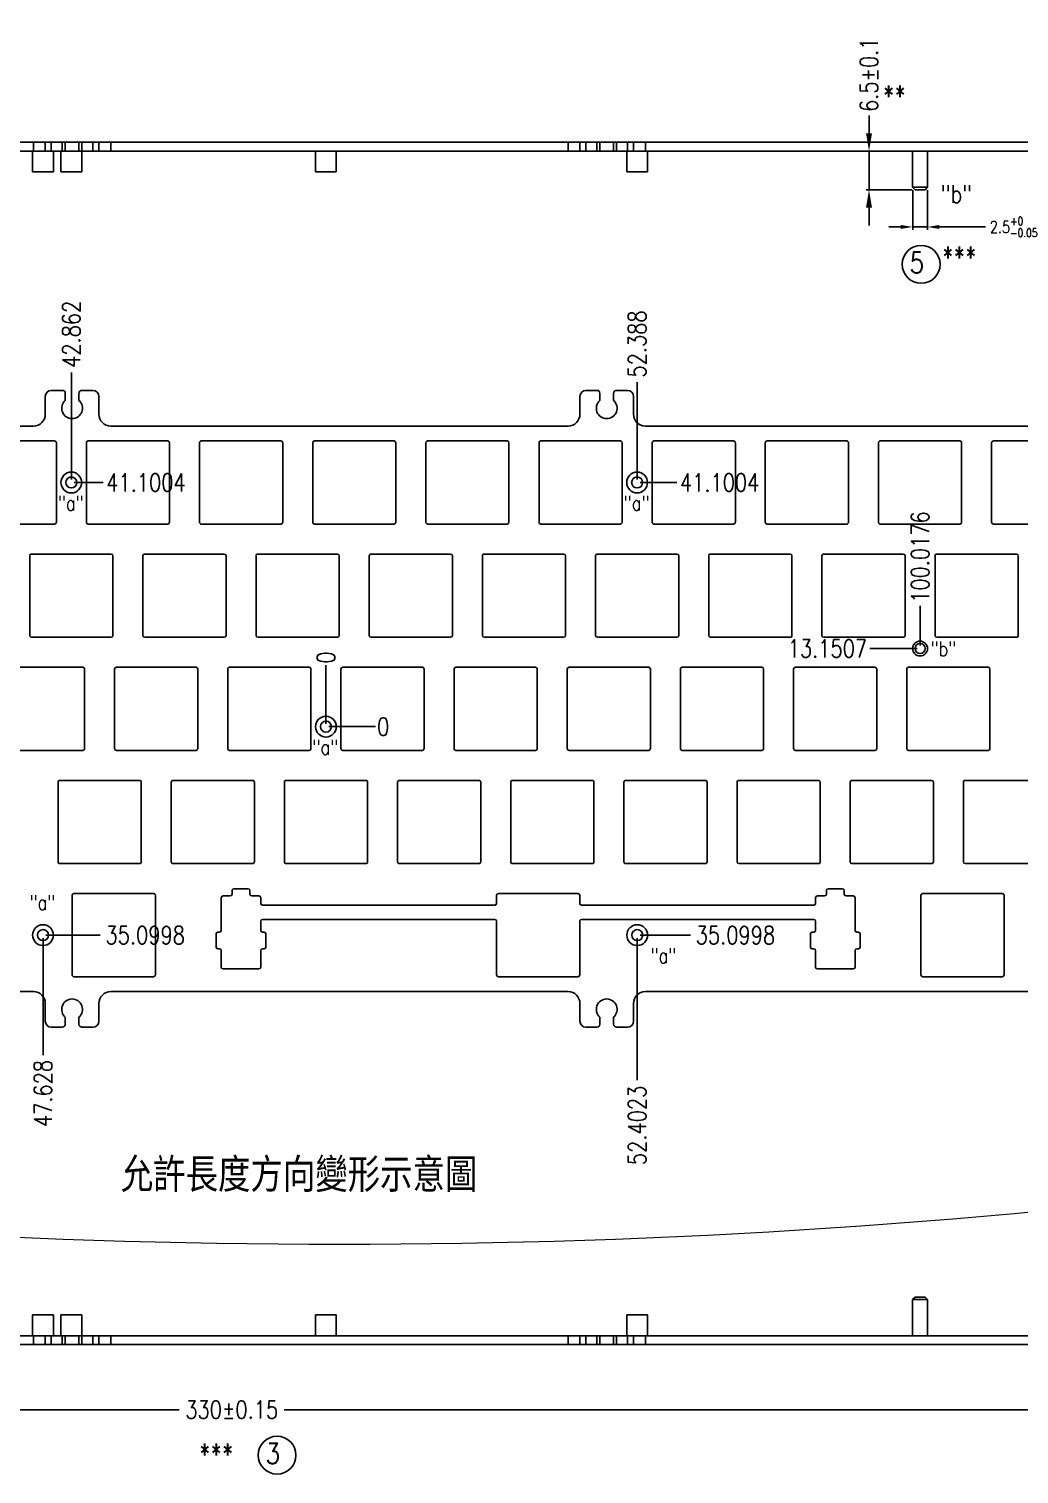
# Model space of a CAD drawing. Header units: inches. Extents: x 139 to 1075, y 623 to 991.
# Drawn here: x 300.9 to 467.6, y 660.2 to 903.5 of the extents above; entities that cross this region are included whole.
import ezdxf

# ---------------------------------------------------------------- set-up
doc = ezdxf.new("R2010")
doc.units = ezdxf.units.IN
doc.header["$LTSCALE"] = 1.21
doc.header["$MEASUREMENT"] = 0
doc.header["$PDMODE"] = 3
doc.header["$PDSIZE"] = 0.3125
doc.layers.get('0').update_dxf_attribs({"linetype": 'CONTINUOUS'})
doc.layers.get('Defpoints').update_dxf_attribs({"linetype": 'CONTINUOUS'})
doc.layers.add('DIM', color=2, linetype='CONTINUOUS')
doc.layers.add('尺寸', color=3, linetype='CONTINUOUS')
doc.styles.get("Standard").update_dxf_attribs({"font": 'simplex.shx', "width": 0.8, "bigfont": 'chineset.shx'})
doc.dimstyles.new('ISO-25', dxfattribs={"dimtxt": 3, "dimasz": 3, "dimexe": 0.5, "dimexo": 0.5, "dimgap": 0.5, "dimtad": 0, "dimdec": 4, "dimdsep": 46, "dimtxsty": 'Standard', "dimcen": 0, "dimclrd": 256, "dimclre": 256, "dimclrt": 256, "dimadec": 4, "dimazin": 2, "dimtfac": 1, "dimtdec": 4, "dimtmove": 0, "dimatfit": 3, "dimfxl": 1, "dimtolj": 1, "dimarcsym": 0})
doc.dimstyles.new('複本 ISO-25', dxfattribs={"dimtxt": 2, "dimasz": 2, "dimexe": 0.5, "dimexo": 0.5, "dimgap": 0.5, "dimtad": 0, "dimlfac": 0.5, "dimdsep": 46, "dimtxsty": 'Standard', "dimcen": 0, "dimclrd": 256, "dimclre": 256, "dimclrt": 256, "dimazin": 2, "dimtp": 0.1, "dimtm": 0.1, "dimtfac": 1, "dimtmove": 0, "dimatfit": 3, "dimfxl": 1, "dimtolj": 1, "dimarcsym": 0})

# ---------------------------------------------------------------- blocks, each defined once
blk = doc.blocks.new('*D45')
at = {"layer": 'Defpoints', "color": 0, "transparency": 16777216}
for p in [(188.2, 682.02), (518.2, 682.02), (188.2, 671.06)]:
    blk.add_point(p, dxfattribs=at)
at = {"layer": '尺寸', "lineweight": -2, "transparency": 16777216}
for p, q in [((188.2, 681.52), (188.2, 670.56)), ((518.2, 681.52), (518.2, 670.56)), ((191.2, 671.06), (326.23, 671.06)), ((515.2, 671.06), (343.91, 671.06))]:
    blk.add_line(p, q, dxfattribs=at)
at = {"layer": '尺寸', "transparency": 16777216}
for points in [[(191.2, 671.56), (191.2, 670.56), (188.2, 671.06)], [(515.2, 670.56), (515.2, 671.56), (518.2, 671.06)]]:
    blk.add_solid(points, dxfattribs=at)
at = {"layer": '尺寸', "transparency": 16777216, "insert": (335.07, 671.06), "char_height": 3, "attachment_point": 5}
blk.add_mtext('\\A1;\\A1;330%%p0.15', dxfattribs=at)
blk = doc.blocks.new('*D47')
at = {"layer": 'Defpoints', "color": 0, "transparency": 16777216}
for p in [(442.35, 882.94), (449.7, 882.94), (450.1, 876.44)]:
    blk.add_point(p, dxfattribs=at)
at = {"layer": '尺寸', "linetype": 'Continuous', "lineweight": -2, "transparency": 16777216}
for p, q in [((442.35, 885.94), (442.35, 888.94)), ((449.2, 882.94), (441.85, 882.94)), ((442.35, 876.44), (442.35, 882.94)), ((449.6, 876.44), (441.85, 876.44)), ((442.35, 873.44), (442.35, 870.44))]:
    blk.add_line(p, q, dxfattribs=at)
at = {"layer": '尺寸', "transparency": 16777216}
for points in [[(441.85, 885.94), (442.85, 885.94), (442.35, 882.94)], [(442.85, 873.44), (441.85, 873.44), (442.35, 876.44)]]:
    blk.add_solid(points, dxfattribs=at)
at = {"layer": '尺寸', "transparency": 16777216, "insert": (442.35, 895.79), "char_height": 3, "attachment_point": 5, "rotation": 90}
blk.add_mtext('\\A1;\\A1;6.5%%p0.1', dxfattribs=at)
blk = doc.blocks.new('*D48')
at = {"layer": 'Defpoints', "color": 0, "transparency": 16777216}
for p in [(449.7, 876.84), (452.2, 876.84), (449.7, 870.17)]:
    blk.add_point(p, dxfattribs=at)
at = {"layer": '尺寸', "linetype": 'Continuous', "lineweight": -2, "transparency": 16777216}
for p, q in [((449.7, 876.34), (449.7, 869.67)), ((452.2, 876.34), (452.2, 869.67)), ((447.7, 870.17), (445.7, 870.17)), ((452.2, 870.17), (449.7, 870.17)), ((454.2, 870.17), (461.96, 870.17))]:
    blk.add_line(p, q, dxfattribs=at)
at = {"layer": '尺寸', "transparency": 16777216}
for points in [[(447.7, 869.84), (447.7, 870.51), (449.7, 870.17)], [(454.2, 870.51), (454.2, 869.84), (452.2, 870.17)]]:
    blk.add_solid(points, dxfattribs=at)
at = {"layer": '尺寸', "transparency": 16777216, "insert": (466.7, 870.17), "char_height": 2, "attachment_point": 5}
blk.add_mtext('\\A1;\\A1;2.5{\\H0.7x;\\S+0^ -0.05;}', dxfattribs=at)
blk = doc.blocks.new('*D49')
at = {"layer": 'Defpoints', "color": 0, "transparency": 16777216}
for p in [(350.93, 786.05), (350.93, 786.05), (359.28, 786.05)]:
    blk.add_point(p, dxfattribs=at)
at = {"layer": '尺寸', "lineweight": -2, "transparency": 16777216}
blk.add_line((351.43, 786.05), (359.28, 786.05), dxfattribs=at)
at = {"layer": '尺寸', "transparency": 16777216, "insert": (360.58, 786.05), "char_height": 3, "attachment_point": 5}
blk.add_mtext('\\A1;0', dxfattribs=at)
blk = doc.blocks.new('*D50')
at = {"layer": 'Defpoints', "color": 0, "transparency": 16777216}
for p in [(350.93, 796.38), (350.93, 786.05), (350.93, 786.05)]:
    blk.add_point(p, dxfattribs=at)
at = {"layer": '尺寸', "lineweight": -2, "transparency": 16777216}
blk.add_line((350.93, 786.55), (350.93, 796.38), dxfattribs=at)
at = {"layer": '尺寸', "transparency": 16777216, "insert": (350.93, 797.68), "char_height": 3, "attachment_point": 5, "rotation": 90}
blk.add_mtext('\\A1;0', dxfattribs=at)
blk = doc.blocks.new('*D51')
at = {"layer": 'Defpoints', "color": 0, "transparency": 16777216}
for p in [(208.06, 840.92), (208.06, 827.15), (350.93, 786.05)]:
    blk.add_point(p, dxfattribs=at)
at = {"layer": '尺寸', "lineweight": -2, "transparency": 16777216}
blk.add_line((208.06, 827.65), (208.06, 840.92), dxfattribs=at)
at = {"layer": '尺寸', "transparency": 16777216, "insert": (208.06, 848.28), "char_height": 3, "attachment_point": 5, "rotation": 90}
blk.add_mtext('\\A1;142.865', dxfattribs=at)
blk = doc.blocks.new('*D52')
at = {"layer": 'Defpoints', "color": 0, "transparency": 16777216}
for p in [(208.06, 827.15), (214.45, 827.15), (350.93, 786.05)]:
    blk.add_point(p, dxfattribs=at)
at = {"layer": '尺寸', "lineweight": -2, "transparency": 16777216}
blk.add_line((208.56, 827.15), (214.45, 827.15), dxfattribs=at)
at = {"layer": '尺寸', "transparency": 16777216, "insert": (221.63, 827.15), "char_height": 3, "attachment_point": 5}
blk.add_mtext('\\A1;41.1004', dxfattribs=at)
blk = doc.blocks.new('*D53')
at = {"layer": 'Defpoints', "color": 0, "transparency": 16777216}
for p in [(308.07, 845.66), (308.07, 827.15), (350.93, 786.05)]:
    blk.add_point(p, dxfattribs=at)
at = {"layer": '尺寸', "lineweight": -2, "transparency": 16777216}
blk.add_line((308.07, 827.65), (308.07, 845.66), dxfattribs=at)
at = {"layer": '尺寸', "transparency": 16777216, "insert": (308.07, 852.1), "char_height": 3, "attachment_point": 5, "rotation": 90}
blk.add_mtext('\\A1;42.862', dxfattribs=at)
blk = doc.blocks.new('*D54')
at = {"layer": 'Defpoints', "color": 0, "transparency": 16777216}
for p in [(308.07, 827.15), (313.44, 827.15), (350.93, 786.05)]:
    blk.add_point(p, dxfattribs=at)
at = {"layer": '尺寸', "lineweight": -2, "transparency": 16777216}
blk.add_line((308.57, 827.15), (313.44, 827.15), dxfattribs=at)
at = {"layer": '尺寸', "transparency": 16777216, "insert": (320.63, 827.15), "char_height": 3, "attachment_point": 5}
blk.add_mtext('\\A1;41.1004', dxfattribs=at)
blk = doc.blocks.new('*D55')
at = {"layer": 'Defpoints', "color": 0, "transparency": 16777216}
for p in [(403.32, 844.03), (403.32, 827.15), (350.93, 786.05)]:
    blk.add_point(p, dxfattribs=at)
at = {"layer": '尺寸', "lineweight": -2, "transparency": 16777216}
blk.add_line((403.32, 827.65), (403.32, 844.03), dxfattribs=at)
at = {"layer": '尺寸', "transparency": 16777216, "insert": (403.32, 850.47), "char_height": 3, "attachment_point": 5, "rotation": 90}
blk.add_mtext('\\A1;52.388', dxfattribs=at)
blk = doc.blocks.new('*D56')
at = {"layer": 'Defpoints', "color": 0, "transparency": 16777216}
for p in [(403.32, 827.15), (410.01, 827.15), (350.93, 786.05)]:
    blk.add_point(p, dxfattribs=at)
at = {"layer": '尺寸', "lineweight": -2, "transparency": 16777216}
blk.add_line((403.82, 827.15), (410.01, 827.15), dxfattribs=at)
at = {"layer": '尺寸', "transparency": 16777216, "insert": (417.2, 827.15), "char_height": 3, "attachment_point": 5}
blk.add_mtext('\\A1;41.1004', dxfattribs=at)
blk = doc.blocks.new('*D57')
at = {"layer": 'Defpoints', "color": 0, "transparency": 16777216}
for p in [(498.57, 838.13), (498.57, 827.15), (350.93, 786.05)]:
    blk.add_point(p, dxfattribs=at)
at = {"layer": '尺寸', "lineweight": -2, "transparency": 16777216}
blk.add_line((498.57, 827.65), (498.57, 838.13), dxfattribs=at)
at = {"layer": '尺寸', "transparency": 16777216, "insert": (498.57, 846.63), "char_height": 3, "attachment_point": 5, "rotation": 90}
blk.add_mtext('\\A1;147.6378', dxfattribs=at)
blk = doc.blocks.new('*D58')
at = {"layer": 'Defpoints', "color": 0, "transparency": 16777216}
for p in [(498.57, 827.15), (505.31, 827.15), (350.93, 786.05)]:
    blk.add_point(p, dxfattribs=at)
at = {"layer": '尺寸', "lineweight": -2, "transparency": 16777216}
blk.add_line((499.07, 827.15), (505.31, 827.15), dxfattribs=at)
at = {"layer": '尺寸', "transparency": 16777216, "insert": (512.5, 827.15), "char_height": 3, "attachment_point": 5}
blk.add_mtext('\\A1;41.1004', dxfattribs=at)
blk = doc.blocks.new('*D59')
at = {"layer": 'Defpoints', "color": 0, "transparency": 16777216}
for p in [(491.06, 801.31), (487.85, 789.05), (350.93, 786.05)]:
    blk.add_point(p, dxfattribs=at)
at = {"layer": '尺寸', "lineweight": -2, "transparency": 16777216}
for p, q in [((491.06, 795.31), (491.06, 801.31)), ((487.85, 795.05), (491.06, 795.31)), ((487.85, 789.55), (487.85, 795.05))]:
    blk.add_line(p, q, dxfattribs=at)
at = {"layer": '尺寸', "transparency": 16777216, "insert": (491.06, 809.75), "char_height": 3, "attachment_point": 5, "rotation": 90}
blk.add_mtext('\\A1;136.9269', dxfattribs=at)
blk = doc.blocks.new('*D60')
at = {"layer": 'Defpoints', "color": 0, "transparency": 16777216}
for p in [(487.85, 789.05), (498.23, 789.05), (350.93, 786.05)]:
    blk.add_point(p, dxfattribs=at)
at = {"layer": '尺寸', "lineweight": -2, "transparency": 16777216}
blk.add_line((488.35, 789.05), (498.23, 789.05), dxfattribs=at)
at = {"layer": '尺寸', "transparency": 16777216, "insert": (504.73, 789.05), "char_height": 3, "attachment_point": 5}
blk.add_mtext('\\A1;3.0004', dxfattribs=at)
blk = doc.blocks.new('*D61')
at = {"layer": 'Defpoints', "color": 0, "transparency": 16777216}
for p in [(450.95, 806.38), (450.95, 799.2), (350.93, 786.05)]:
    blk.add_point(p, dxfattribs=at)
at = {"layer": '尺寸', "lineweight": -2, "transparency": 16777216}
blk.add_line((450.95, 799.7), (450.95, 806.38), dxfattribs=at)
at = {"layer": '尺寸', "transparency": 16777216, "insert": (450.95, 814.6), "char_height": 3, "attachment_point": 5, "rotation": 90}
blk.add_mtext('\\A1;100.0176', dxfattribs=at)
blk = doc.blocks.new('*D62')
at = {"layer": 'Defpoints', "color": 0, "transparency": 16777216}
for p in [(442.48, 799.2), (450.95, 799.2), (350.93, 786.05)]:
    blk.add_point(p, dxfattribs=at)
at = {"layer": '尺寸', "lineweight": -2, "transparency": 16777216}
blk.add_line((450.45, 799.2), (442.48, 799.2), dxfattribs=at)
at = {"layer": '尺寸', "transparency": 16777216, "insert": (435.35, 799.2), "char_height": 3, "attachment_point": 5}
blk.add_mtext('\\A1;13.1507', dxfattribs=at)
blk = doc.blocks.new('*D63')
at = {"layer": 'Defpoints', "color": 0, "transparency": 16777216}
for p in [(279.5, 805.63), (279.5, 799.2), (350.93, 786.05)]:
    blk.add_point(p, dxfattribs=at)
at = {"layer": '尺寸', "lineweight": -2, "transparency": 16777216}
blk.add_line((279.5, 799.7), (279.5, 805.63), dxfattribs=at)
at = {"layer": '尺寸', "transparency": 16777216, "insert": (279.5, 812.99), "char_height": 3, "attachment_point": 5, "rotation": 90}
blk.add_mtext('\\A1;71.4325', dxfattribs=at)
blk = doc.blocks.new('*D64')
at = {"layer": 'Defpoints', "color": 0, "transparency": 16777216}
for p in [(271.91, 799.2), (279.5, 799.2), (350.93, 786.05)]:
    blk.add_point(p, dxfattribs=at)
at = {"layer": '尺寸', "lineweight": -2, "transparency": 16777216}
blk.add_line((279, 799.2), (271.91, 799.2), dxfattribs=at)
at = {"layer": '尺寸', "transparency": 16777216, "insert": (264.78, 799.2), "char_height": 3, "attachment_point": 5}
blk.add_mtext('\\A1;13.1507', dxfattribs=at)
blk = doc.blocks.new('*D65')
at = {"layer": 'Defpoints', "color": 0, "transparency": 16777216}
for p in [(230.93, 794.84), (230.93, 789.05), (350.93, 786.05)]:
    blk.add_point(p, dxfattribs=at)
at = {"layer": '尺寸', "lineweight": -2, "transparency": 16777216}
blk.add_line((230.93, 789.55), (230.93, 794.84), dxfattribs=at)
at = {"layer": '尺寸', "transparency": 16777216, "insert": (230.93, 798.19), "char_height": 3, "attachment_point": 5, "rotation": 90}
blk.add_mtext('\\A1;120', dxfattribs=at)
blk = doc.blocks.new('*D66')
at = {"layer": 'Defpoints', "color": 0, "transparency": 16777216}
for p in [(224.33, 789.05), (230.93, 789.05), (350.93, 786.05)]:
    blk.add_point(p, dxfattribs=at)
at = {"layer": '尺寸', "lineweight": -2, "transparency": 16777216}
blk.add_line((230.43, 789.05), (224.33, 789.05), dxfattribs=at)
at = {"layer": '尺寸', "transparency": 16777216, "insert": (217.83, 789.05), "char_height": 3, "attachment_point": 5}
blk.add_mtext('\\A1;3.0004', dxfattribs=at)
blk = doc.blocks.new('*D67')
at = {"layer": 'Defpoints', "color": 0, "transparency": 16777216}
for p in [(350.93, 786.05), (208.06, 750.95), (208.06, 734.2)]:
    blk.add_point(p, dxfattribs=at)
at = {"layer": '尺寸', "lineweight": -2, "transparency": 16777216}
blk.add_line((208.06, 750.45), (208.06, 734.2), dxfattribs=at)
at = {"layer": '尺寸', "transparency": 16777216, "insert": (208.06, 726.84), "char_height": 3, "attachment_point": 5, "rotation": 90}
blk.add_mtext('\\A1;142.865', dxfattribs=at)
blk = doc.blocks.new('*D68')
at = {"layer": 'Defpoints', "color": 0, "transparency": 16777216}
for p in [(350.93, 786.05), (303.3, 750.95), (303.3, 730.74)]:
    blk.add_point(p, dxfattribs=at)
at = {"layer": '尺寸', "lineweight": -2, "transparency": 16777216}
blk.add_line((303.3, 750.45), (303.3, 730.74), dxfattribs=at)
at = {"layer": '尺寸', "transparency": 16777216, "insert": (303.3, 724.29), "char_height": 3, "attachment_point": 5, "rotation": 90}
blk.add_mtext('\\A1;47.628', dxfattribs=at)
blk = doc.blocks.new('*D69')
at = {"layer": 'Defpoints', "color": 0, "transparency": 16777216}
for p in [(350.93, 786.05), (303.3, 750.95), (312.93, 750.95)]:
    blk.add_point(p, dxfattribs=at)
at = {"layer": '尺寸', "lineweight": -2, "transparency": 16777216}
blk.add_line((303.8, 750.95), (312.93, 750.95), dxfattribs=at)
at = {"layer": '尺寸', "transparency": 16777216, "insert": (320.51, 750.95), "char_height": 3, "attachment_point": 5}
blk.add_mtext('\\A1;35.0998', dxfattribs=at)
blk = doc.blocks.new('*D70')
at = {"layer": 'Defpoints', "color": 0, "transparency": 16777216}
for p in [(350.93, 786.05), (403.33, 750.95), (403.33, 726.51)]:
    blk.add_point(p, dxfattribs=at)
at = {"layer": '尺寸', "lineweight": -2, "transparency": 16777216}
blk.add_line((403.33, 750.45), (403.33, 726.51), dxfattribs=at)
at = {"layer": '尺寸', "transparency": 16777216, "insert": (403.33, 718.92), "char_height": 3, "attachment_point": 5, "rotation": 90}
blk.add_mtext('\\A1;52.4023', dxfattribs=at)
blk = doc.blocks.new('*D71')
at = {"layer": 'Defpoints', "color": 0, "transparency": 16777216}
for p in [(350.93, 786.05), (403.33, 750.95), (412.28, 750.95)]:
    blk.add_point(p, dxfattribs=at)
at = {"layer": '尺寸', "lineweight": -2, "transparency": 16777216}
blk.add_line((403.83, 750.95), (412.28, 750.95), dxfattribs=at)
at = {"layer": '尺寸', "transparency": 16777216, "insert": (419.86, 750.95), "char_height": 3, "attachment_point": 5}
blk.add_mtext('\\A1;35.0998', dxfattribs=at)
blk = doc.blocks.new('*D72')
at = {"layer": 'Defpoints', "color": 0, "transparency": 16777216}
for p in [(350.93, 786.05), (493.8, 750.95), (493.8, 732.74)]:
    blk.add_point(p, dxfattribs=at)
at = {"layer": '尺寸', "lineweight": -2, "transparency": 16777216}
blk.add_line((493.8, 750.45), (493.8, 732.74), dxfattribs=at)
at = {"layer": '尺寸', "transparency": 16777216, "insert": (493.8, 724.24), "char_height": 3, "attachment_point": 5, "rotation": 90}
blk.add_mtext('\\A1;142.8723', dxfattribs=at)
blk = doc.blocks.new('*D73')
at = {"layer": 'Defpoints', "color": 0, "transparency": 16777216}
for p in [(350.93, 786.05), (493.8, 750.95), (501.43, 750.95)]:
    blk.add_point(p, dxfattribs=at)
at = {"layer": '尺寸', "lineweight": -2, "transparency": 16777216}
blk.add_line((494.3, 750.95), (501.43, 750.95), dxfattribs=at)
at = {"layer": '尺寸', "transparency": 16777216, "insert": (509.01, 750.95), "char_height": 3, "attachment_point": 5}
blk.add_mtext('\\A1;35.0998', dxfattribs=at)
blk = doc.blocks.new('*D74')
at = {"layer": 'Defpoints', "color": 0, "transparency": 16777216}
for p in [(350.93, 786.05), (208.06, 750.95), (213.66, 750.95)]:
    blk.add_point(p, dxfattribs=at)
at = {"layer": 'DIM', "lineweight": -2, "transparency": 16777216}
blk.add_line((208.56, 750.95), (213.66, 750.95), dxfattribs=at)
at = {"layer": 'DIM', "transparency": 16777216, "insert": (221.25, 750.95), "char_height": 3, "attachment_point": 5}
blk.add_mtext('\\A1;35.0997', dxfattribs=at)

msp = doc.modelspace()

# ---------------------------------------------------------------- linework, layer by layer
at = {"color": 7, "linetype": 'Continuous'}
for p, q in [((518.19579, 884.44341), (188.19579, 884.44341)), ((301.68596, 882.94341), (301.68596, 884.44341)), ((303.68596, 882.94341), (303.68596, 884.44341)), ((304.68596, 884.44341), (304.68596, 882.94341)), ((306.54579, 882.94341), (306.54579, 884.44341)), ((307.04579, 884.44341), (307.04579, 882.94341)), ((309.34579, 882.94341), (309.34579, 884.44341)), ((309.84579, 884.44341), (309.84579, 882.94341)), ((311.70561, 882.94341), (311.70561, 884.44341)), ((312.70561, 884.44341), (312.70561, 882.94341)), ((314.70561, 884.44341), (314.70561, 882.94341)), ((391.68596, 882.94341), (391.68596, 884.44341)), ((393.68596, 882.94341), (393.68596, 884.44341)), ((394.68596, 884.44341), (394.68596, 882.94341)), ((396.54579, 882.94341), (396.54579, 884.44341)), ((397.04579, 884.44341), (397.04579, 882.94341)), ((399.34579, 882.94341), (399.34579, 884.44341)), ((399.84579, 884.44341), (399.84579, 882.94341)), ((401.70561, 882.94341), (401.70561, 884.44341)), ((402.70561, 884.44341), (402.70561, 882.94341)), ((404.70561, 884.44341), (404.70561, 882.94341)), ((518.19579, 882.94341), (188.19579, 882.94341)), ((301.54999, 879.44341), (301.54999, 882.94341)), ((305.04999, 879.44341), (305.04999, 882.94341)), ((306.31599, 882.94341), (306.31599, 879.44341)), ((309.81599, 882.94341), (309.81599, 879.44341)), ((349.17799, 882.94341), (349.17799, 879.44341)), ((352.67799, 882.94341), (352.67799, 879.44341)), ((401.56599, 882.94341), (401.56599, 879.44341)), ((405.06599, 882.94341), (405.06599, 879.44341)), ((449.69564, 876.84341), (449.69564, 882.94341)), ((452.19564, 876.84341), (452.19564, 882.94341)), ((301.54999, 879.44341), (305.04999, 879.44341)), ((309.81599, 879.44341), (306.31599, 879.44341)), ((352.67799, 879.44341), (349.17799, 879.44341)), ((405.06599, 879.44341), (401.56599, 879.44341)), ((452.19564, 876.84341), (449.69564, 876.84341)), ((449.69564, 876.84341), (450.09564, 876.44341)), ((451.79564, 876.44341), (450.09564, 876.44341)), ((452.19564, 876.84341), (451.79564, 876.44341)), ((304.68596, 842.65411), (306.54579, 842.65411)), ((307.04579, 842.15411), (307.04579, 840.9732)), ((309.34579, 840.9732), (309.34579, 842.15411)), ((309.84579, 842.65411), (311.70561, 842.65411)), ((394.68596, 842.65411), (396.54579, 842.65411)), ((397.04579, 842.15411), (397.04579, 840.9732)), ((399.34579, 840.9732), (399.34579, 842.15411)), ((399.84579, 842.65411), (401.70561, 842.65411)), ((303.68596, 841.65411), (303.68596, 838.65411)), ((312.70561, 838.65411), (312.70561, 841.65411)), ((393.68596, 841.65411), (393.68596, 838.65411)), ((402.70561, 838.65411), (402.70561, 841.65411)), ((301.68596, 836.65411), (224.70561, 836.65411)), ((391.68596, 836.65411), (314.70561, 836.65411)), ((481.68596, 836.65411), (404.70561, 836.65411)), ((291.84597, 834.15341), (305.24515, 834.15341)), ((305.54499, 833.85369), (305.54499, 820.45382)), ((310.59599, 820.45401), (310.59599, 833.8535)), ((310.89597, 834.15341), (324.29515, 834.15341)), ((324.59499, 833.85369), (324.59499, 820.45382)), ((329.64599, 820.45401), (329.64599, 833.8535)), ((329.94597, 834.15341), (343.34515, 834.15341)), ((343.64499, 833.85369), (343.64499, 820.45382)), ((348.69599, 820.45401), (348.69599, 833.8535)), ((348.99597, 834.15341), (362.39515, 834.15341)), ((362.69499, 833.85369), (362.69499, 820.45382)), ((367.74599, 820.45401), (367.74599, 833.8535)), ((368.04597, 834.15341), (381.44515, 834.15341)), ((381.74499, 833.85369), (381.74499, 820.45382)), ((386.79599, 820.45401), (386.79599, 833.8535)), ((387.09597, 834.15341), (400.49515, 834.15341)), ((400.79699, 833.8512), (400.79699, 820.45631)), ((405.84599, 820.45401), (405.84599, 833.8535)), ((406.14597, 834.15341), (419.54515, 834.15341)), ((419.84669, 833.85158), (419.84669, 820.45594)), ((424.89599, 820.45401), (424.89599, 833.8535)), ((425.19597, 834.15341), (438.59515, 834.15341)), ((438.89529, 833.85332), (438.89529, 820.45419)), ((443.94599, 820.45401), (443.94599, 833.8535)), ((444.24597, 834.15341), (457.64515, 834.15341)), ((457.94529, 833.85332), (457.94529, 820.45419)), ((462.99599, 820.45401), (462.99599, 833.8535)), ((463.29597, 834.15341), (476.69515, 834.15341)), ((305.24515, 820.15411), (291.84597, 820.15411)), ((324.29515, 820.15411), (310.89597, 820.15411)), ((343.34515, 820.15411), (329.94597, 820.15411)), ((362.39515, 820.15411), (348.99597, 820.15411)), ((381.44515, 820.15411), (368.04597, 820.15411)), ((400.49515, 820.15411), (387.09597, 820.15411)), ((419.54515, 820.15411), (406.14597, 820.15411)), ((438.59515, 820.15411), (425.19597, 820.15411)), ((457.64515, 820.15411), (444.24597, 820.15411)), ((476.69515, 820.15411), (463.29597, 820.15411)), ((301.37105, 815.10341), (314.77023, 815.10341)), ((320.42105, 815.10341), (333.82023, 815.10341)), ((339.47105, 815.10341), (352.87023, 815.10341)), ((358.52105, 815.10341), (371.92023, 815.10341)), ((377.57105, 815.10341), (390.97023, 815.10341)), ((396.62105, 815.10341), (410.02023, 815.10341)), ((415.67105, 815.10341), (429.07023, 815.10341)), ((434.72105, 815.10341), (448.12023, 815.10341)), ((453.77105, 815.10341), (467.17023, 815.10341)), ((301.07099, 801.4041), (301.07099, 814.80341)), ((315.06999, 814.80378), (315.06999, 801.40373)), ((320.12099, 801.4041), (320.12099, 814.80341)), ((334.11999, 814.80378), (334.11999, 801.40373)), ((339.17099, 801.4041), (339.17099, 814.80341)), ((353.16999, 814.80378), (353.16999, 801.40373)), ((358.22099, 801.4041), (358.22099, 814.80341)), ((372.21999, 814.80378), (372.21999, 801.40373)), ((377.27099, 801.4041), (377.27099, 814.80341)), ((391.26999, 814.80378), (391.26999, 801.40373)), ((396.32099, 801.4041), (396.32099, 814.80341)), ((410.31999, 814.80378), (410.31999, 801.40373)), ((415.37099, 801.4041), (415.37099, 814.80341)), ((429.37029, 814.80341), (429.37029, 801.4041)), ((434.42099, 801.4041), (434.42099, 814.80341)), ((448.42029, 814.80341), (448.42029, 801.4041)), ((453.47099, 801.4041), (453.47099, 814.80341)), ((467.47029, 814.80341), (467.47029, 801.4041)), ((314.77023, 801.10411), (301.37105, 801.10411)), ((333.82023, 801.10411), (320.42105, 801.10411)), ((352.87023, 801.10411), (339.47105, 801.10411)), ((371.92023, 801.10411), (358.52105, 801.10411)), ((390.97023, 801.10411), (377.57105, 801.10411)), ((410.02023, 801.10411), (396.62105, 801.10411)), ((429.07023, 801.10411), (415.67105, 801.10411)), ((448.12023, 801.10411), (434.72105, 801.10411)), ((467.17023, 801.10411), (453.77105, 801.10411)), ((296.60855, 796.05341), (310.00773, 796.05341)), ((310.30799, 795.75316), (310.30799, 782.35435)), ((315.35799, 782.35472), (315.35799, 795.75279)), ((315.65855, 796.05341), (329.05773, 796.05341)), ((329.35799, 795.75316), (329.35799, 782.35435)), ((334.40799, 782.35472), (334.40799, 795.75279)), ((334.70855, 796.05341), (348.10773, 796.05341)), ((348.40799, 795.75316), (348.40799, 782.35435)), ((353.45799, 782.35472), (353.45799, 795.75279)), ((353.75855, 796.05341), (367.15773, 796.05341)), ((367.45799, 795.75316), (367.45799, 782.35435)), ((372.50799, 782.35472), (372.50799, 795.75279)), ((372.80855, 796.05341), (386.20773, 796.05341)), ((386.50799, 795.75316), (386.50799, 782.35435)), ((391.55799, 782.35472), (391.55799, 795.75279)), ((391.85855, 796.05341), (405.25773, 796.05341)), ((405.55799, 795.75316), (405.55799, 782.35435)), ((410.60799, 782.35472), (410.60799, 795.75279)), ((410.90855, 796.05341), (424.30773, 796.05341)), ((424.60779, 795.75341), (424.60779, 782.3541)), ((429.65849, 782.3541), (429.65849, 795.75341)), ((429.95855, 796.05341), (443.35773, 796.05341)), ((443.65779, 795.75341), (443.65779, 782.3541)), ((448.70849, 782.3541), (448.70849, 795.75341)), ((449.00855, 796.05341), (462.40773, 796.05341)), ((462.70779, 795.75341), (462.70779, 782.3541)), ((310.00773, 782.05411), (296.60855, 782.05411)), ((329.05773, 782.05411), (315.65855, 782.05411)), ((348.10773, 782.05411), (334.70855, 782.05411)), ((367.15773, 782.05411), (353.75855, 782.05411)), ((386.20773, 782.05411), (372.80855, 782.05411)), ((405.25773, 782.05411), (391.85855, 782.05411)), ((424.30773, 782.05411), (410.90855, 782.05411)), ((443.35773, 782.05411), (429.95855, 782.05411)), ((462.40773, 782.05411), (449.00855, 782.05411)), ((305.83299, 763.30457), (305.83299, 776.70264)), ((306.13361, 777.00331), (319.53266, 777.00331)), ((319.83299, 776.70301), (319.83299, 763.3042)), ((324.88299, 763.30457), (324.88299, 776.70264)), ((325.18361, 777.00331), (338.58266, 777.00331)), ((338.88299, 776.70301), (338.88299, 763.3042)), ((343.93299, 763.30457), (343.93299, 776.70264)), ((344.23361, 777.00331), (357.63266, 777.00331)), ((357.93299, 776.70301), (357.93299, 763.3042)), ((362.98299, 763.30457), (362.98299, 776.70264)), ((363.28361, 777.00331), (376.68266, 777.00331)), ((376.98299, 776.70301), (376.98299, 763.3042)), ((382.03299, 763.30457), (382.03299, 776.70264)), ((382.33361, 777.00331), (395.73266, 777.00331)), ((396.03299, 776.70301), (396.03299, 763.3042)), ((401.08299, 763.30457), (401.08299, 776.70264)), ((401.38361, 777.00331), (414.78266, 777.00331)), ((415.08299, 776.70301), (415.08299, 763.3042)), ((420.13349, 763.30395), (420.13349, 776.70326)), ((420.43361, 777.00331), (433.83266, 777.00331)), ((434.13279, 776.70326), (434.13279, 763.30395)), ((439.18349, 763.30395), (439.18349, 776.70326)), ((439.48361, 777.00331), (452.88266, 777.00331)), ((453.18279, 776.70326), (453.18279, 763.30395)), ((458.23349, 763.30395), (458.23349, 776.70326)), ((458.53361, 777.00331), (471.93266, 777.00331)), ((319.53266, 763.00391), (306.13361, 763.00391)), ((338.58266, 763.00391), (325.18361, 763.00391)), ((357.63266, 763.00391), (344.23361, 763.00391)), ((376.68266, 763.00391), (363.28361, 763.00391)), ((395.73266, 763.00391), (382.33361, 763.00391)), ((414.78266, 763.00391), (401.38361, 763.00391)), ((433.83266, 763.00391), (420.43361, 763.00391)), ((452.88266, 763.00391), (439.48361, 763.00391)), ((471.93266, 763.00391), (458.53361, 763.00391)), ((308.21299, 744.25491), (308.21299, 757.65223)), ((308.51439, 757.95331), (321.91159, 757.95331)), ((322.21299, 757.65195), (322.21299, 744.25519)), ((333.30549, 751.75331), (333.30549, 757.25331)), ((333.60549, 757.55331), (334.83049, 757.55331)), ((335.13049, 757.85331), (335.13049, 758.45331)), ((335.43049, 758.75331), (337.83049, 758.75331)), ((338.13049, 758.45331), (338.13049, 757.85331)), ((338.43049, 757.55331), (339.65549, 757.55331)), ((339.95549, 757.25331), (339.95549, 756.30331)), ((379.65599, 756.30331), (379.65599, 757.6541)), ((379.95689, 757.95331), (393.35409, 757.95331)), ((393.65499, 757.65443), (393.65499, 756.30331)), ((433.35549, 756.30331), (433.35549, 757.25331)), ((433.65549, 757.55331), (434.88049, 757.55331)), ((435.18049, 757.85331), (435.18049, 758.45331)), ((435.48049, 758.75331), (437.88049, 758.75331)), ((438.18049, 758.45331), (438.18049, 757.85331)), ((438.48049, 757.55331), (439.70549, 757.55331)), ((440.00549, 757.25331), (440.00549, 751.75331)), ((451.08849, 744.2536), (451.08849, 757.65354)), ((451.38954, 757.95331), (464.78674, 757.95331)), ((465.08779, 757.65369), (465.08779, 744.25345)), ((340.25549, 756.00331), (379.35599, 756.00331)), ((393.95499, 756.00331), (433.05549, 756.00331)), ((339.95549, 753.30331), (339.95549, 751.75331)), ((379.35599, 753.60331), (340.25549, 753.60331)), ((379.65599, 744.25305), (379.65599, 753.30331)), ((393.65499, 753.30331), (393.65499, 744.25271)), ((433.05549, 753.60331), (393.95499, 753.60331)), ((433.35549, 751.75331), (433.35549, 753.30331)), ((332.42549, 748.95331), (332.42549, 751.15331)), ((332.72549, 751.45331), (333.00549, 751.45331)), ((340.25549, 751.45331), (340.53549, 751.45331)), ((340.83549, 751.15331), (340.83549, 748.95331)), ((432.47549, 748.95331), (432.47549, 751.15331)), ((432.77549, 751.45331), (433.05549, 751.45331)), ((440.30549, 751.45331), (440.58549, 751.45331)), ((440.88549, 751.15331), (440.88549, 748.95331)), ((333.00549, 748.65331), (332.72549, 748.65331)), ((333.30549, 745.55331), (333.30549, 748.35331)), ((339.95549, 748.35331), (339.95549, 745.55331)), ((340.53549, 748.65331), (340.25549, 748.65331)), ((433.05549, 748.65331), (432.77549, 748.65331)), ((433.35549, 745.55331), (433.35549, 748.35331)), ((440.00549, 748.35331), (440.00549, 745.55331)), ((440.58549, 748.65331), (440.30549, 748.65331)), ((339.65549, 745.25331), (333.60549, 745.25331)), ((439.70549, 745.25331), (433.65549, 745.25331)), ((321.91159, 743.95384), (308.51439, 743.95384)), ((393.35409, 743.95384), (379.95689, 743.95384)), ((464.78674, 743.95384), (451.38954, 743.95384)), ((224.70561, 741.45411), (301.68596, 741.45411)), ((314.70561, 741.45411), (391.68596, 741.45411)), ((404.70561, 741.45411), (481.68596, 741.45411)), ((303.68596, 739.45411), (303.68596, 736.45411)), ((312.70561, 736.45411), (312.70561, 739.45411)), ((393.68596, 739.45411), (393.68596, 736.45411)), ((402.70561, 736.45411), (402.70561, 739.45411)), ((306.54579, 735.45411), (304.68596, 735.45411)), ((307.04579, 737.13502), (307.04579, 735.95411)), ((309.34579, 735.95411), (309.34579, 737.13502)), ((311.70561, 735.45411), (309.84579, 735.45411)), ((396.54579, 735.45411), (394.68596, 735.45411)), ((397.04579, 737.13502), (397.04579, 735.95411)), ((399.34579, 735.95411), (399.34579, 737.13502)), ((401.70561, 735.45411), (399.84579, 735.45411)), ((449.69564, 689.61526), (450.09564, 690.01526)), ((449.69564, 689.61526), (452.19564, 689.61526)), ((449.69564, 689.61526), (449.69564, 683.51526)), ((450.09564, 690.01526), (451.79564, 690.01526)), ((452.19564, 689.61526), (451.79564, 690.01526)), ((452.19564, 689.61526), (452.19564, 683.51526)), ((301.54999, 687.01526), (301.54999, 683.51526)), ((305.04999, 687.01526), (301.54999, 687.01526)), ((305.04999, 687.01526), (305.04999, 683.51526)), ((306.31599, 683.51526), (306.31599, 687.01526)), ((306.31599, 687.01526), (309.81599, 687.01526)), ((309.81599, 683.51526), (309.81599, 687.01526)), ((349.17799, 683.51526), (349.17799, 687.01526)), ((349.17799, 687.01526), (352.67799, 687.01526)), ((352.67799, 683.51526), (352.67799, 687.01526)), ((405.08029, 687.01526), (401.58029, 687.01526)), ((401.58029, 687.01526), (401.58029, 683.51526)), ((405.08029, 687.01526), (405.08029, 683.51526)), ((518.19579, 683.51526), (188.19579, 683.51526)), ((518.19579, 682.01526), (188.19579, 682.01526)), ((301.68596, 682.01526), (301.68596, 683.51526)), ((303.68596, 682.01526), (303.68596, 683.51526)), ((304.68596, 683.51526), (304.68596, 682.01526)), ((306.54579, 682.01526), (306.54579, 683.51526)), ((307.04579, 683.51526), (307.04579, 682.01526)), ((309.34579, 682.01526), (309.34579, 683.51526)), ((309.84579, 683.51526), (309.84579, 682.01526)), ((311.70561, 682.01526), (311.70561, 683.51526)), ((312.70561, 683.51526), (312.70561, 682.01526)), ((314.70561, 683.51526), (314.70561, 682.01526)), ((391.68596, 682.01526), (391.68596, 683.51526)), ((393.68596, 682.01526), (393.68596, 683.51526)), ((394.68596, 683.51526), (394.68596, 682.01526)), ((396.54579, 682.01526), (396.54579, 683.51526)), ((397.04579, 683.51526), (397.04579, 682.01526)), ((399.34579, 682.01526), (399.34579, 683.51526)), ((399.84579, 683.51526), (399.84579, 682.01526)), ((401.70561, 682.01526), (401.70561, 683.51526)), ((402.70561, 683.51526), (402.70561, 682.01526)), ((404.70561, 683.51526), (404.70561, 682.01526))]:
    msp.add_line(p, q, dxfattribs=at)
for centre, radius in [((308.06599, 827.15376), 1.75), ((308.06599, 827.15376), 0.925), ((403.31599, 827.15376), 1.75), ((403.31599, 827.15376), 0.925), ((450.94564, 799.20411), 1.25), ((450.94564, 799.20411), 0.85), ((350.92799, 786.05341), 1.75), ((350.92799, 786.05341), 0.925), ((303.29999, 750.95357), 1.75), ((303.29999, 750.95357), 0.925), ((403.33029, 750.95357), 1.75), ((403.33029, 750.95357), 0.925)]:
    msp.add_circle(centre, radius, dxfattribs=at)
for centre, radius, start, end in [((304.68596, 841.65411), 1, 90, 180), ((306.54579, 842.15411), 0.5, 0, 90), ((309.84579, 842.15411), 0.5, 90, 180), ((311.70561, 841.65411), 1, 0, 90), ((394.68596, 841.65411), 1, 90, 180), ((396.54579, 842.15411), 0.5, 0, 90), ((399.84579, 842.15411), 0.5, 90, 180), ((401.70561, 841.65411), 1, 0, 90), ((308.19579, 839.65411), 1.75, 131.0823331, 48.9176669), ((398.19579, 839.65411), 1.75, 131.0823331, 48.9176669), ((301.68596, 838.65411), 2, 270, 0), ((314.70561, 838.65411), 2, 180, 270), ((391.68596, 838.65411), 2, 270, 0), ((404.70561, 838.65411), 2, 180, 270), ((305.24534, 833.85326), 0.3, 0.0972272, 90.0496308), ((310.89579, 833.85326), 0.3, 89.8213587, 179.8582391), ((324.29534, 833.85326), 0.3, 0.0972272, 90.0496308), ((329.94579, 833.85326), 0.3, 89.8213587, 179.8582391), ((343.34534, 833.85326), 0.3, 0.0972272, 90.0496308), ((348.99579, 833.85326), 0.3, 89.8213587, 179.8582391), ((362.39534, 833.85326), 0.3, 0.0972272, 90.0496308), ((368.04579, 833.85326), 0.3, 89.8213587, 179.8582391), ((381.44534, 833.85326), 0.3, 0.0972272, 90.0496308), ((387.09579, 833.85326), 0.3, 89.8213587, 179.8582391), ((400.49534, 833.85326), 0.3, 359.6094152, 90.0356266), ((406.14579, 833.85326), 0.3, 89.8213587, 179.8582391), ((419.54534, 833.85326), 0.3, 359.6802165, 90.0356266), ((425.19579, 833.85326), 0.3, 89.8213587, 179.8582391), ((438.59534, 833.85326), 0.3, 0.0592131, 90.1067654), ((444.24579, 833.85326), 0.3, 89.8213587, 179.8582391), ((457.64534, 833.85326), 0.3, 0.0592131, 90.1067654), ((463.29579, 833.85326), 0.3, 89.8213587, 179.8582391), ((305.24534, 820.45426), 0.3, 269.9503635, 359.9027784), ((310.89579, 820.45426), 0.3, 180, 270.0356266), ((324.29534, 820.45426), 0.3, 269.9503635, 359.9027784), ((329.94579, 820.45426), 0.3, 180, 270.0356266), ((343.34534, 820.45426), 0.3, 269.9503636, 359.9027784), ((348.99579, 820.45426), 0.3, 180, 270.0356266), ((362.39534, 820.45426), 0.3, 269.9503636, 359.9027784), ((368.04579, 820.45426), 0.3, 180, 270.0356266), ((381.44534, 820.45426), 0.3, 269.9503636, 359.9027784), ((387.09579, 820.45426), 0.3, 180, 270.0356266), ((400.49534, 820.45426), 0.3, 269.9643734, 0.3905848), ((406.14579, 820.45426), 0.3, 180, 270.0356266), ((419.54534, 820.45426), 0.3, 269.9643734, 0.3197835), ((425.19579, 820.45426), 0.3, 180, 270.0356266), ((438.59534, 820.45426), 0.3, 269.8213889, 359.9645133), ((444.24579, 820.45426), 0.3, 180, 270.0356266), ((457.64534, 820.45426), 0.3, 269.8213889, 359.9645133), ((463.29579, 820.45426), 0.3, 180, 270.0356266), ((301.37086, 814.80326), 0.3, 89.8213738, 179.9113414), ((314.77041, 814.80326), 0.3, 0.1171908, 90.0517449), ((320.42086, 814.80326), 0.3, 89.8213738, 179.9113414), ((333.82041, 814.80326), 0.3, 0.1171908, 90.0517449), ((339.47086, 814.80326), 0.3, 89.8213738, 179.9113414), ((352.87041, 814.80326), 0.3, 0.1171908, 90.0517449), ((358.52086, 814.80326), 0.3, 89.8213738, 179.9113414), ((371.92041, 814.80326), 0.3, 0.1171908, 90.0517449), ((377.57086, 814.80326), 0.3, 89.8213738, 179.9113414), ((390.97041, 814.80326), 0.3, 0.1171908, 90.0517448), ((396.62086, 814.80326), 0.3, 89.8213738, 179.9113414), ((410.02041, 814.80326), 0.3, 0.1171908, 90.0517449), ((415.67086, 814.80326), 0.3, 89.8213738, 179.9113414), ((429.07041, 814.80326), 0.3, 0.1477442, 90.1068102), ((434.72086, 814.80326), 0.3, 89.8213738, 179.9113414), ((448.12041, 814.80326), 0.3, 0.1477442, 90.1068102), ((453.77086, 814.80326), 0.3, 89.8213738, 179.9113414), ((467.17041, 814.80326), 0.3, 0.1477442, 90.1068102), ((301.37086, 801.40426), 0.3, 180.1477442, 270.1068102), ((314.77041, 801.40426), 0.3, 269.9482487, 359.8828156), ((320.42086, 801.40426), 0.3, 180.1477442, 270.1068102), ((333.82041, 801.40426), 0.3, 269.9482486, 359.8828156), ((339.47086, 801.40426), 0.3, 180.1477442, 270.1068102), ((352.87041, 801.40426), 0.3, 269.9482487, 359.8828157), ((358.52086, 801.40426), 0.3, 180.1477442, 270.1068102), ((371.92041, 801.40426), 0.3, 269.9482487, 359.8828157), ((377.57086, 801.40426), 0.3, 180.1477442, 270.1068102), ((390.97041, 801.40426), 0.3, 269.9482487, 359.8828156), ((396.62086, 801.40426), 0.3, 180.1477442, 270.1068102), ((410.02041, 801.40426), 0.3, 269.9482486, 359.8828156), ((415.67086, 801.40426), 0.3, 180.1477442, 270.1068102), ((429.07041, 801.40426), 0.3, 269.8213738, 359.9113414), ((434.72086, 801.40426), 0.3, 180.1477442, 270.1068102), ((448.12041, 801.40426), 0.3, 269.8213738, 359.9113414), ((453.77086, 801.40426), 0.3, 180.1477442, 270.1068102), ((467.17041, 801.40426), 0.3, 269.8213738, 359.9113414), ((310.00791, 795.75326), 0.3, 359.9108899, 90.1066909), ((315.65836, 795.75326), 0.3, 89.9706271, 180.0952737), ((329.05791, 795.75326), 0.3, 359.9108899, 90.1066909), ((334.70836, 795.75326), 0.3, 89.970627, 180.0952737), ((348.10791, 795.75326), 0.3, 359.9108899, 90.1066909), ((353.75836, 795.75326), 0.3, 89.970627, 180.0952737), ((367.15791, 795.75326), 0.3, 359.9108899, 90.1066909), ((372.80836, 795.75326), 0.3, 89.970627, 180.0952737), ((386.20791, 795.75326), 0.3, 359.9108899, 90.1066909), ((391.85836, 795.75326), 0.3, 89.970627, 180.0952737), ((405.25791, 795.75326), 0.3, 359.9108899, 90.1066909), ((410.90836, 795.75326), 0.3, 89.9706271, 180.0952737), ((424.30791, 795.75326), 0.3, 0.1477442, 90.1068102), ((429.95836, 795.75326), 0.3, 89.8213738, 179.9113414), ((443.35791, 795.75326), 0.3, 0.1477442, 90.1068102), ((449.00836, 795.75326), 0.3, 89.8213738, 179.9113414), ((462.40791, 795.75326), 0.3, 0.1477442, 90.1068102), ((310.00791, 782.35426), 0.3, 269.821399, 0.0354282), ((315.65836, 782.35426), 0.3, 179.9047299, 270.0293816), ((329.05791, 782.35426), 0.3, 269.821399, 0.0354282), ((334.70836, 782.35426), 0.3, 179.9047299, 270.0293816), ((348.10791, 782.35426), 0.3, 269.821399, 0.0354282), ((353.75836, 782.35426), 0.3, 179.9047299, 270.0293816), ((367.15791, 782.35426), 0.3, 269.821399, 0.0354282), ((372.80836, 782.35426), 0.3, 179.9047299, 270.0293816), ((386.20791, 782.35426), 0.3, 269.821399, 0.0354282), ((391.85836, 782.35426), 0.3, 179.9047299, 270.0293816), ((405.25791, 782.35426), 0.3, 269.821399, 0.0354282), ((410.90836, 782.35426), 0.3, 179.9047299, 270.0293816), ((424.30791, 782.35426), 0.3, 269.8213738, 359.9113414), ((429.95836, 782.35426), 0.3, 180.1477442, 270.1068102), ((443.35791, 782.35426), 0.3, 269.8213738, 359.9113414), ((449.00836, 782.35426), 0.3, 180.1477442, 270.1068102), ((462.40791, 782.35426), 0.3, 269.8213738, 359.9113414), ((306.13336, 776.70311), 0.3, 89.9573661, 180.0938833), ((319.53291, 776.70311), 0.3, 359.9108949, 90.1423168), ((325.18336, 776.70311), 0.3, 89.9573661, 180.0938833), ((338.58291, 776.70311), 0.3, 359.9108949, 90.1423168), ((344.23336, 776.70311), 0.3, 89.9573661, 180.0938833), ((357.63291, 776.70311), 0.3, 359.9108949, 90.1423168), ((363.28336, 776.70311), 0.3, 89.9573661, 180.0938833), ((376.68291, 776.70311), 0.3, 359.9108949, 90.1423168), ((382.33336, 776.70311), 0.3, 89.9573661, 180.0938832), ((395.73291, 776.70311), 0.3, 359.9108949, 90.1423168), ((401.38336, 776.70311), 0.3, 89.9573661, 180.0938833), ((414.78291, 776.70311), 0.3, 359.9108949, 90.1423168), ((420.43336, 776.70311), 0.3, 89.9525032, 180), ((433.83291, 776.70311), 0.3, 0.1477361, 90.142476), ((439.48336, 776.70311), 0.3, 89.9525032, 180), ((452.88291, 776.70311), 0.3, 0.147736, 90.142476), ((458.53336, 776.70311), 0.3, 89.9525032, 180), ((306.13336, 763.30411), 0.3, 179.9061229, 270.042644), ((319.53291, 763.30411), 0.3, 269.9525032, 0.0178163), ((325.18336, 763.30411), 0.3, 179.9061229, 270.042644), ((338.58291, 763.30411), 0.3, 269.9525032, 0.0178163), ((344.23336, 763.30411), 0.3, 179.9061229, 270.042644), ((357.63291, 763.30411), 0.3, 269.9525032, 0.0178163), ((363.28336, 763.30411), 0.3, 179.9061229, 270.042644), ((376.68291, 763.30411), 0.3, 269.9525032, 0.0178163), ((382.33336, 763.30411), 0.3, 179.9061229, 270.042644), ((395.73291, 763.30411), 0.3, 269.9525032, 0.0178163), ((401.38336, 763.30411), 0.3, 179.9061229, 270.042644), ((414.78291, 763.30411), 0.3, 269.9525032, 0.0178163), ((420.43336, 763.30411), 0.3, 180.1477361, 270.142476), ((433.83291, 763.30411), 0.3, 269.9525032, 359.970293), ((439.48336, 763.30411), 0.3, 180.1477361, 270.142476), ((452.88291, 763.30411), 0.3, 269.9525032, 359.970293), ((458.53336, 763.30411), 0.3, 180.147736, 270.142476), ((308.51321, 757.65307), 0.3, 89.9441956, 180), ((321.91276, 757.65307), 0.3, 359.946569, 90.0558044), ((333.60549, 757.25331), 0.3, 90, 180), ((334.83049, 757.85331), 0.3, 270, 0), ((335.43049, 758.45331), 0.3, 90, 180), ((337.83049, 758.45331), 0.3, 0, 90), ((338.43049, 757.85331), 0.3, 180, 270), ((339.65549, 757.25331), 0.3, 0, 90), ((379.95571, 757.65307), 0.3, 89.9441956, 180), ((393.35526, 757.65307), 0.3, 0.0653771, 90.0558044), ((433.65549, 757.25331), 0.3, 90, 180), ((434.88049, 757.85331), 0.3, 270, 0), ((435.48049, 758.45331), 0.3, 90, 180), ((437.88049, 758.45331), 0.3, 0, 90), ((438.48049, 757.85331), 0.3, 180, 270), ((439.70549, 757.25331), 0.3, 0, 90), ((451.38836, 757.65307), 0.3, 89.9441956, 180), ((464.78791, 757.65307), 0.3, 0.029707, 90.0558044), ((340.25549, 756.30331), 0.3, 180, 270), ((379.35599, 756.30331), 0.3, 270, 0), ((393.95499, 756.30331), 0.3, 180, 270), ((433.05549, 756.30331), 0.3, 270, 0), ((340.25549, 753.30331), 0.3, 90, 180), ((379.35599, 753.30331), 0.3, 0, 90), ((393.95499, 753.30331), 0.3, 90, 180), ((433.05549, 753.30331), 0.3, 0, 90), ((332.72549, 751.15331), 0.3, 90, 180), ((333.00549, 751.75331), 0.3, 270, 0), ((340.25549, 751.75331), 0.3, 180, 270), ((340.53549, 751.15331), 0.3, 0, 90), ((432.77549, 751.15331), 0.3, 90, 180), ((433.05549, 751.75331), 0.3, 270, 0), ((440.30549, 751.75331), 0.3, 180, 270), ((440.58549, 751.15331), 0.3, 0, 90), ((332.72549, 748.95331), 0.3, 180, 270), ((333.00549, 748.35331), 0.3, 0, 90), ((340.25549, 748.35331), 0.3, 90, 180), ((340.53549, 748.95331), 0.3, 270, 0), ((432.77549, 748.95331), 0.3, 180, 270), ((433.05549, 748.35331), 0.3, 0, 90), ((440.30549, 748.35331), 0.3, 90, 180), ((440.58549, 748.95331), 0.3, 270, 0), ((333.60549, 745.55331), 0.3, 180, 270), ((339.65549, 745.55331), 0.3, 270, 0), ((433.65549, 745.55331), 0.3, 180, 270), ((439.70549, 745.55331), 0.3, 270, 0), ((308.51321, 744.25407), 0.3, 180, 270.0558044), ((321.91276, 744.25407), 0.3, 269.9441956, 0.053431), ((379.95571, 744.25407), 0.3, 180, 270.0558044), ((393.35526, 744.25407), 0.3, 269.9441956, 359.9346229), ((451.38836, 744.25407), 0.3, 180, 270.0558044), ((464.78791, 744.25407), 0.3, 269.9441956, 359.970293), ((301.68596, 739.45411), 2, 0, 90), ((308.19579, 738.45411), 1.75, 311.0823331, 228.9176669), ((314.70561, 739.45411), 2, 90, 180), ((391.68596, 739.45411), 2, 0, 90), ((398.19579, 738.45411), 1.75, 311.0823331, 228.9176669), ((404.70561, 739.45411), 2, 90, 180), ((304.68596, 736.45411), 1, 180, 270), ((306.54579, 735.95411), 0.5, 270, 0), ((309.84579, 735.95411), 0.5, 180, 270), ((311.70561, 736.45411), 1, 270, 0), ((394.68596, 736.45411), 1, 180, 270), ((396.54579, 735.95411), 0.5, 270, 0), ((399.84579, 735.95411), 0.5, 180, 270), ((401.70561, 736.45411), 1, 270, 0)]:
    msp.add_arc(centre, radius, start, end, dxfattribs=at)
at = {"layer": '尺寸'}
for centre in [(451.12737, 863.8827), (342.70252, 663.40476)]:
    msp.add_circle(centre, 3.18522, dxfattribs=at)
at = {"layer": '尺寸', "lineweight": 15}
msp.add_arc((353.19579, 1945.85906), 1246.93927, 262.3960915, 277.6039085, dxfattribs=at)

# ---------------------------------------------------------------- texts
at = {"color": 2, "linetype": 'Continuous', "attachment_point": 3, "line_spacing_factor": 0.9}
for s, insert, char_height, width in [('**', (448.51927, 894.01059), 3.5, 12.0066605), ('"b"', (459.69265, 877.214), 3, 7.979104), ('***', (460.40506, 866.86842), 3.5, 12.0066605), ('5', (451.61806, 865.91781), 3.5, 3.7781659), ('"a"', (310.13986, 824.93246), 2.5, 7.979104), ('"a"', (405.38986, 824.93246), 2.5, 7.979104), ('"b"', (457.05291, 800.40587), 2.5, 7.979104), ('"a"', (353.00186, 783.83211), 2.5, 7.979104), ('"a"', (305.37386, 757.68944), 2.5, 7.979104), ('"a"', (409.91746, 748.73228), 2.5, 7.979104), ('***', (335.31109, 665.36277), 3.5, 12.0066605), ('3', (343.19321, 665.43987), 3.5, 3.7781659)]:
    msp.add_mtext(s, dxfattribs=dict(at, insert=insert, char_height=char_height, width=width))
at = {"layer": '尺寸', "lineweight": 15, "insert": (316.40104, 713.26654), "char_height": 5, "width": 140.7, "attachment_point": 1}
msp.add_mtext('{\\fSimSun|b0|i0|c134|p54;允許長度方向變形示意圖}', dxfattribs=at)

# ---------------------------------------------------------------- dimensions: what is measured, and where the dimension line sits
at = {"layer": 'DIM'}
dim = msp.add_ordinate_dim(feature_location=(208.06299, 750.95368), offset=(5.5988, 0), dtype=0, origin=(350.92799, 786.05341), dimstyle='ISO-25', dxfattribs=at)
dim.commit()
dim.dimension.update_dxf_attribs({"geometry": '*D74', "text_midpoint": (221.2475, 750.95368)})
at = {"layer": '尺寸', "linetype": 'Continuous'}
dim = msp.add_linear_dim(base=(442.34576, 882.94341), p1=(450.09564, 876.44341), p2=(449.69564, 882.94341), angle=90, text='\\A1;<>%%p0.1', dimstyle='ISO-25', override={"dimtxsty": 'Standard'}, dxfattribs=at)
dim.commit()
dim.dimension.update_dxf_attribs({"geometry": '*D47', "text_midpoint": (442.34576, 895.78627), "dimtype": 160})
dim = msp.add_linear_dim(base=(449.69564, 870.17196), p1=(452.19564, 876.84341), p2=(449.69564, 876.84341), text='\\A1;2.5{\\H0.7x;\\S+0^ -0.05;}', dimstyle='複本 ISO-25', override={"dimtxsty": 'Standard'}, dxfattribs=at)
dim.commit()
dim.dimension.update_dxf_attribs({"geometry": '*D48', "text_midpoint": (466.69564, 870.17196), "dimtype": 160})
at = {"layer": '尺寸'}
for feature_location, offset, dtype, origin, picture, middle in [((308.06599, 827.15376), (0, 18.50511), 1, (350.92799, 786.05341), '*D53', (308.06599, 852.10172)), ((403.31599, 827.15376), (0, 16.87823), 1, (350.92799, 786.05341), '*D55', (403.31599, 850.47484)), ((208.06299, 827.15376), (0, 13.76821), 1, (350.92799, 786.05341), '*D51', (208.06299, 848.27911)), ((498.56579, 827.15376), (0, 10.9782), 1, (350.92799, 786.05341), '*D57', (498.56579, 846.63195)), ((208.0629875242, 827.1537556867), (6.3829450122, 0), 0, (350.9279875238, 786.0534056853), '*D52', (221.6316468221, 827.1537556867)), ((308.0659875228, 827.1537556867), (5.3763902638, 0), 0, (350.9279875238, 786.0534056853), '*D54', (320.6280920723, 827.1537556867)), ((403.3159875228, 827.1537556867), (6.6971149743, 0), 0, (350.9279875238, 786.0534056853), '*D56', (417.1988167829, 827.1537556867)), ((498.5657875232, 827.1537556867), (6.7463147999, 0), 0, (350.9279875238, 786.0534056853), '*D58', (512.4978166089, 827.1537556867)), ((450.9456375237, 799.2041056856), (0, 7.1770623045), 1, (350.9279875238, 786.0534056853), '*D61', (450.9456375237, 814.5954537044)), ((279.49549, 799.20411), (0, 6.42548), 1, (350.92799, 786.05341), '*D63', (279.49549, 812.98672)), ((487.8549375226, 789.0537556867), (3.2074361485, 12.2530020231), 1, (350.9279875238, 786.0534056853), '*D59', (491.0623736711, 809.7496148526)), ((230.92799, 789.05376), (0, 5.78277), 1, (350.92799, 786.05341), '*D65', (230.92799, 798.19367)), ((279.49549, 799.20411), (-7.58662, 0), 0, (350.92799, 786.05341), '*D64', (264.78029, 799.20411)), ((450.94564, 799.20411), (-8.46412, 0), 0, (350.92799, 786.05341), '*D62', (435.35295, 799.20411)), ((350.9279875238, 786.0534056853), (0, 10.3287430476), 1, (350.9279875238, 786.0534056853), '*D50', (350.9279875238, 797.682148733)), ((230.9279875243, 789.0537556867), (-6.6019344368, 0), 0, (350.9279875238, 786.0534056853), '*D66', (217.8260530875, 789.0537556867)), ((487.8549375226, 789.0537556867), (10.3782112131, 0), 0, (350.9279875238, 786.0534056853), '*D60', (504.7331487356, 789.0537556867)), ((208.06299, 750.95368), (0, -16.75345), 1, (350.92799, 786.05341), '*D67', (208.06299, 726.84308)), ((303.29999, 750.95357), (0, -20.21811), 1, (350.92799, 786.05341), '*D68', (303.29999, 724.2926)), ((303.29999, 750.95357), (9.62755, 0), 0, (350.92799, 786.05341), '*D69', (320.51325, 750.95357)), ((350.9279875238, 786.0534056853), (8.3548080935, 0), 0, (350.9279875238, 786.0534056853), '*D49', (360.5827956174, 786.0534056853)), ((403.33029, 750.95357), (0, -24.44492), 1, (350.92799, 786.05341), '*D70', (403.33029, 718.92294)), ((403.33029, 750.95357), (8.94834, 0), 0, (350.92799, 786.05341), '*D71', (419.86434, 750.95357)), ((493.80029, 750.95357), (0, -18.21707), 1, (350.92799, 786.05341), '*D72', (493.80029, 724.2365)), ((493.80029, 750.95357), (7.62566, 0), 0, (350.92799, 786.05341), '*D73', (509.01166, 750.95357))]:
    dim = msp.add_ordinate_dim(feature_location=feature_location, offset=offset, dtype=dtype, origin=origin, dimstyle='ISO-25', override={"dimtxsty": 'Standard'}, dxfattribs=at)
    dim.commit()
    dim.dimension.update_dxf_attribs({"geometry": picture, "text_midpoint": middle})
dim = msp.add_linear_dim(base=(188.19579, 671.06252), p1=(518.19579, 682.01526), p2=(188.19579, 682.01526), text='\\A1;<>%%p0.15', dimstyle='ISO-25', override={"dimtxsty": 'Standard'}, dxfattribs=at)
dim.commit()
dim.dimension.update_dxf_attribs({"geometry": '*D45', "text_midpoint": (335.07085, 671.06252), "dimtype": 160})

doc.saveas('drawing.dxf')
